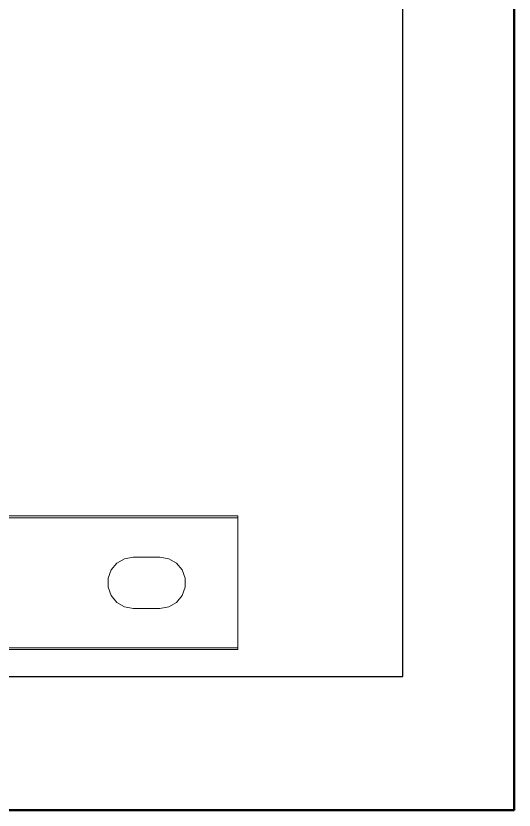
# Model space of a CAD drawing. Header units: millimetres. Extents: x 0 to 1680, y 0 to 1188.
# Drawn here: x 945.1 to 1057, y 173 to 351.2 of the extents above; entities that cross this region are included whole.
import ezdxf
from ezdxf.enums import TextEntityAlignment as Align

# ---------------------------------------------------------------- set-up
doc = ezdxf.new("R2010")
doc.units = ezdxf.units.MM
for name, color, linetype, lineweight in [('EPLAN100', 7, 'Continuous', 13), ('EPLAN310', 5, 'Continuous', 5), ('EPLAN400', 5, 'Continuous', 9), ('EPLAN440', 73, 'Continuous', 9), ('EPLAN500', 7, 'Continuous', 9), ('EPLAN501', 7, 'Continuous', 9), ('EPLAN502', 7, 'Continuous', 9), ('EPLAN503', 7, 'Continuous', 9), ('EPLAN504', 7, 'Continuous', 9)]:
    doc.layers.add(name, color=color, linetype=linetype, lineweight=lineweight)
doc.styles.add('Tahoma', font='')
doc.styles.get('Tahoma').set_extended_font_data('Tahoma')

# ---------------------------------------------------------------- blocks, each defined once
blk = doc.blocks.new('EPLSYM_LibrarySPECIAL_Symbol11_Variant0_Placement8')
at = {"layer": 'EPLAN310', "lineweight": 25, "ltscale": 16}
blk.add_lwpolyline([(0, -390), (250, -390), (250, 0), (0, 0)], close=True, dxfattribs=at)
at = {"layer": 'EPLAN400', "color": 5, "style": 'Tahoma'}
blk.add_attdef('17_20010', text='', height=2.2575, dxfattribs=at).set_placement((-1.5, -0.9515), align=Align.TOP_RIGHT)
at = {"layer": 'EPLAN440', "color": 73, "style": 'Tahoma'}
blk.add_attdef('17_20300', text='', height=1.6254, dxfattribs=at).set_placement((-1.5, -4.57508), align=Align.TOP_RIGHT)
at = {"layer": 'EPLAN500', "color": 7, "style": 'Tahoma'}
blk.add_attdef('17_20027', text='', height=1.6254, dxfattribs=at).set_placement((-1.5, -7.27508), align=Align.TOP_RIGHT)
at = {"layer": 'EPLAN501', "color": 7, "style": 'Tahoma'}
blk.add_attdef('17_20011', text='', height=1.6254, dxfattribs=at).set_placement((-1.5, -12.67508), align=Align.TOP_RIGHT)
at = {"layer": 'EPLAN502', "color": 7, "style": 'Tahoma'}
blk.add_attdef('17_20025', text='', height=1.6254, dxfattribs=at).set_placement((-1.5, -15.37508), align=Align.TOP_RIGHT)
at = {"layer": 'EPLAN503', "color": 7, "style": 'Tahoma'}
blk.add_attdef('17_20024', text='', height=1.6254, dxfattribs=at).set_placement((-1.5, -18.07508), align=Align.TOP_RIGHT)
at = {"layer": 'EPLAN504', "color": 7, "style": 'Tahoma'}
blk.add_attdef('17_20901[1]', text='', height=1.6254, dxfattribs=at).set_placement((-1.5, -9.97508), align=Align.TOP_RIGHT)

msp = doc.modelspace()

# ---------------------------------------------------------------- linework, layer by layer
at = {"layer": 'EPLAN100', "lineweight": 0, "ltscale": 4}
for p, q in [((995, 209), (995, 239)), ((815, 238.6), (995, 238.6)), ((815, 209.4), (995, 209.4)), ((815, 209), (995, 209))]:
    msp.add_line(p, q, dxfattribs=at)
at = {"layer": 'EPLAN100', "lineweight": 50, "ltscale": 16}
msp.add_lwpolyline([(757, 173), (1057, 173), (1057, 623), (757, 623)], close=True, dxfattribs=at)
at = {"layer": 'EPLAN100', "lineweight": 0, "ltscale": 4}
for points in [[(815, 209), (815, 239), (995, 239)], [(965.84, 225), (965.84, 223), (966.52, 221.12), (967.8, 219.6), (969.53, 218.6), (971.5, 218.25), (977.5, 218.25), (979.47, 218.6), (981.2, 219.6), (982.48, 221.12), (983.16, 223), (983.16, 225), (982.48, 226.87), (981.2, 228.4), (979.47, 229.4), (977.5, 229.75), (971.5, 229.75), (969.53, 229.4), (967.8, 228.4), (966.52, 226.87), (965.84, 225)]]:
    msp.add_lwpolyline(points, dxfattribs=at)

# ---------------------------------------------------------------- block references
msp.add_blockref('EPLSYM_LibrarySPECIAL_Symbol11_Variant0_Placement8', (782, 593))

doc.saveas('drawing.dxf')
